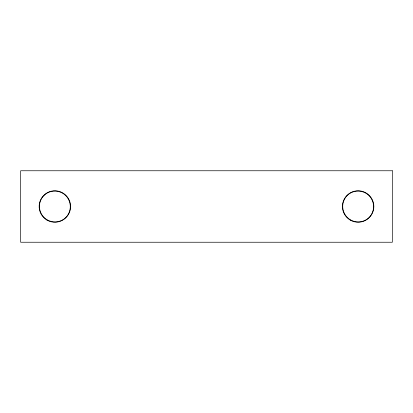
<?xml version="1.0" encoding="UTF-8"?>
<svg xmlns="http://www.w3.org/2000/svg" width="413" height="413" viewBox="0 0 413 413"><rect width="100%" height="100%" fill="white"/><g stroke="black" fill="none" stroke-linecap="round" stroke-linejoin="round"><path stroke-width="0.62" d="M392.35 170.76L20.65 170.76L20.65 242.24L392.35 242.24L392.35 170.76M350.27 220.119A15.725 15.725 0 0 0 373.858 206.5A15.725 15.725 0 0 0 350.27 192.881A15.725 15.725 0 0 0 350.27 220.119M47.005 220.119A15.725 15.725 0 0 0 70.592 206.5A15.725 15.725 0 0 0 47.005 192.881A15.725 15.725 0 0 0 47.005 220.119M347.168 195.535A15.549 15.384 45 0 0 347.256 217.377A15.549 15.384 45 0 0 369.098 217.465A15.549 15.384 45 0 0 369.01 195.623A15.549 15.384 45 0 0 347.168 195.535M43.902 195.535A15.549 15.384 45 0 0 43.984 217.377A15.549 15.384 45 0 0 65.827 217.465A15.549 15.384 45 0 0 65.744 195.623A15.549 15.384 45 0 0 43.902 195.535"/></g></svg>
